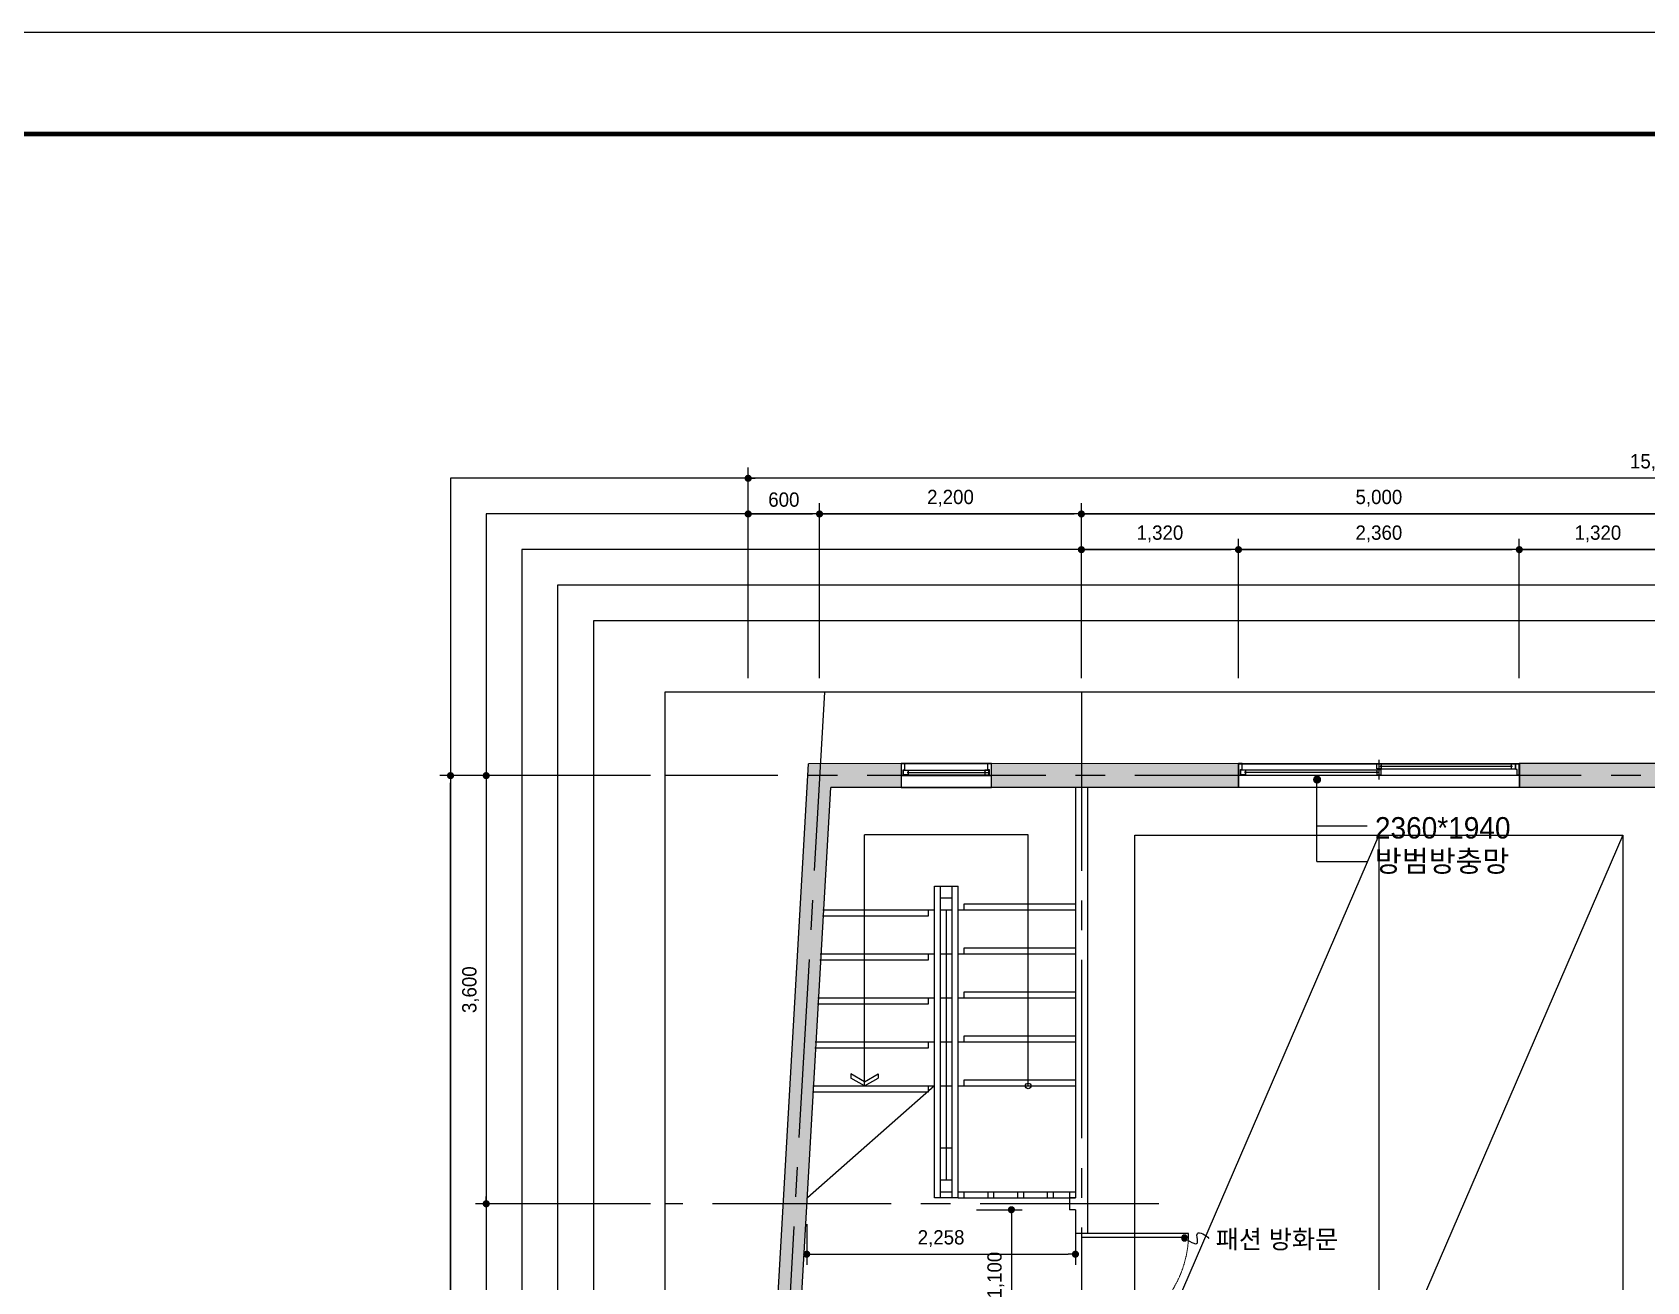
# Model space of a CAD drawing. Header units: millimetres. Extents: x -224448 to 1592092, y -164641 to 319001.
# Drawn here: x -18490 to -4925, y 159445 to 169950 of the extents above; entities that cross this region are included whole.
import ezdxf
from ezdxf.enums import TextEntityAlignment as Align

# ---------------------------------------------------------------- set-up
doc = ezdxf.new("R2010")
doc.units = ezdxf.units.MM
doc.linetypes.add('CEN', pattern=[62, 60, -1, 0, -1])
doc.linetypes.add('CENTER2', pattern=[1.125, 0.75, -0.125, 0.125, -0.125])
doc.layers.get('Defpoints').update_dxf_attribs({"color": 35})
for name, color, linetype in [('ARREA', 1, 'Continuous'), ('CORE', 7, 'Continuous'), ('DIM', 3, 'Continuous'), ('I-SYM', 4, 'Continuous'), ('I-TEXT', 7, 'Continuous'), ('I_CON', 2, 'Continuous'), ('I_DOOR', 4, 'Continuous'), ('I_FORMAT', 7, 'Continuous'), ('I_HAT', 8, 'Continuous'), ('I_WALL', 3, 'Continuous'), ('I_WIN', 5, 'Continuous')]:
    doc.layers.add(name, color=color, linetype=linetype)
doc.layers.add('I_CEN', color=1, linetype='CEN', lineweight=13)
doc.styles.add('IABU-글꼴스타일', font='')
doc.styles.add('NTOP', font='Dotum.ttf')
doc.styles.get('IABU-글꼴스타일').set_extended_font_data('HY울릉도L')
doc.dimstyles.new('IABC-100 (SUB)', dxfattribs={"dimscale": 60, "dimtxt": 2, "dimasz": 1, "dimexe": 1.5, "dimexo": 2, "dimgap": 1, "dimtad": 1, "dimdec": 0, "dimdsep": 46, "dimlunit": 6, "dimtxsty": 'IABU-글꼴스타일', "dimblk": '1234_Dot', "dimcen": 1, "dimclrd": 4, "dimclre": 4, "dimclrt": 7, "dimadec": 0, "dimazin": 0, "dimtfac": 1, "dimtdec": 0, "dimtix": 1, "dimtmove": 2, "dimatfit": 3, "dimldrblk": '1234_Dot', "dimfxl": 2, "dimtolj": 1, "dimtzin": 0, "dimarcsym": 0})

# ---------------------------------------------------------------- blocks, each defined once
blk = doc.blocks.new('1234_Dot')
at = {"color": 0, "linetype": 'ByBlock', "lineweight": -2}
blk.add_line((-0.5, 0), (-1, 0), dxfattribs=at)
at = {"color": 0, "linetype": 'ByBlock', "const_width": 0.5}
blk.add_lwpolyline([(-0.25, 0, 1), (0.25, 0, 1)], format="xyb", close=True, dxfattribs=at)
blk = doc.blocks.new('*D344')
at = {"layer": 'Defpoints', "color": 0, "ltscale": 50, "transparency": 16777216}
for p in [(-9675, 165900), (-11875, 164400), (-9675, 164400)]:
    blk.add_point(p, dxfattribs=at)
at = {"layer": 'DIM', "color": 4, "lineweight": -2, "ltscale": 50, "transparency": 16777216}
for p, q in [((-11875, 164520), (-11875, 165990)), ((-9675, 164520), (-9675, 165990)), ((-11815, 165900), (-9735, 165900))]:
    blk.add_line(p, q, dxfattribs=at)
at = {"layer": 'DIM', "color": 4, "lineweight": -2, "ltscale": 50, "transparency": 16777216, "xscale": 60, "yscale": 60, "zscale": 60, "rotation": 180}
blk.add_blockref('1234_Dot', (-11875, 165900), dxfattribs=at)
at = {"layer": 'DIM', "color": 4, "lineweight": -2, "ltscale": 50, "transparency": 16777216, "xscale": 60, "yscale": 60, "zscale": 60}
blk.add_blockref('1234_Dot', (-9675, 165900), dxfattribs=at)
at = {"layer": 'DIM', "color": 7, "ltscale": 50, "transparency": 16777216, "insert": (-10775, 166032), "char_height": 120, "attachment_point": 5, "style": 'IABU-글꼴스타일'}
blk.add_mtext('\\A1;2,200', dxfattribs=at)
blk = doc.blocks.new('*D333')
at = {"layer": 'Defpoints', "color": 0, "ltscale": 50, "transparency": 16777216}
for p in [(-11875, 165900), (-12475, 164400), (-11875, 164400)]:
    blk.add_point(p, dxfattribs=at)
at = {"layer": 'DIM', "color": 4, "lineweight": -2, "ltscale": 50, "transparency": 16777216}
for p, q in [((-12475, 164520), (-12475, 165990)), ((-11875, 164520), (-11875, 165990)), ((-12415, 165900), (-11935, 165900))]:
    blk.add_line(p, q, dxfattribs=at)
at = {"layer": 'DIM', "color": 4, "lineweight": -2, "ltscale": 50, "transparency": 16777216, "xscale": 60, "yscale": 60, "zscale": 60, "rotation": 180}
blk.add_blockref('1234_Dot', (-12475, 165900), dxfattribs=at)
at = {"layer": 'DIM', "color": 4, "lineweight": -2, "ltscale": 50, "transparency": 16777216, "xscale": 60, "yscale": 60, "zscale": 60}
blk.add_blockref('1234_Dot', (-11875, 165900), dxfattribs=at)
at = {"layer": 'DIM', "color": 7, "ltscale": 50, "transparency": 16777216, "insert": (-12175, 166020), "char_height": 120, "attachment_point": 5, "style": 'IABU-글꼴스타일'}
blk.add_mtext('\\A1;600', dxfattribs=at)
blk = doc.blocks.new('*D345')
at = {"layer": 'Defpoints', "color": 0, "ltscale": 50, "transparency": 16777216}
for p in [(-4675, 165900), (-9675, 164400), (-4675, 164400)]:
    blk.add_point(p, dxfattribs=at)
at = {"layer": 'DIM', "color": 4, "lineweight": -2, "ltscale": 50, "transparency": 16777216}
for p, q in [((-9675, 164520), (-9675, 165990)), ((-4675, 164520), (-4675, 165990)), ((-9615, 165900), (-4735, 165900))]:
    blk.add_line(p, q, dxfattribs=at)
at = {"layer": 'DIM', "color": 4, "lineweight": -2, "ltscale": 50, "transparency": 16777216, "xscale": 60, "yscale": 60, "zscale": 60, "rotation": 180}
blk.add_blockref('1234_Dot', (-9675, 165900), dxfattribs=at)
at = {"layer": 'DIM', "color": 4, "lineweight": -2, "ltscale": 50, "transparency": 16777216, "xscale": 60, "yscale": 60, "zscale": 60}
blk.add_blockref('1234_Dot', (-4675, 165900), dxfattribs=at)
at = {"layer": 'DIM', "color": 7, "ltscale": 50, "transparency": 16777216, "insert": (-7175, 166032), "char_height": 120, "attachment_point": 5, "style": 'IABU-글꼴스타일'}
blk.add_mtext('\\A1;5,000', dxfattribs=at)
blk = doc.blocks.new('*D334')
at = {"layer": 'Defpoints', "color": 0, "ltscale": 50, "transparency": 16777216}
for p in [(-12475, 166200), (-12475, 164400), (2825, 164400)]:
    blk.add_point(p, dxfattribs=at)
at = {"layer": 'DIM', "color": 4, "lineweight": -2, "ltscale": 50, "transparency": 16777216}
for p, q in [((-12475, 164520), (-12475, 166290)), ((2765, 166200), (-12415, 166200)), ((2825, 164520), (2825, 166290))]:
    blk.add_line(p, q, dxfattribs=at)
at = {"layer": 'DIM', "color": 4, "lineweight": -2, "ltscale": 50, "transparency": 16777216, "xscale": 60, "yscale": 60, "zscale": 60, "rotation": 180}
blk.add_blockref('1234_Dot', (-12475, 166200), dxfattribs=at)
at = {"layer": 'DIM', "color": 4, "lineweight": -2, "ltscale": 50, "transparency": 16777216, "xscale": 60, "yscale": 60, "zscale": 60}
blk.add_blockref('1234_Dot', (2825, 166200), dxfattribs=at)
at = {"layer": 'DIM', "color": 7, "ltscale": 50, "transparency": 16777216, "insert": (-4825, 166332), "char_height": 120, "attachment_point": 5, "style": 'IABU-글꼴스타일'}
blk.add_mtext('\\A1;15,300', dxfattribs=at)
blk = doc.blocks.new('*D351')
at = {"layer": 'Defpoints', "color": 0, "ltscale": 50, "transparency": 16777216}
for p in [(-13176, 163700), (-14676, 160100), (-13176, 160100)]:
    blk.add_point(p, dxfattribs=at)
at = {"layer": 'DIM', "color": 4, "lineweight": -2, "ltscale": 50, "transparency": 16777216}
for p, q in [((-13296, 163700), (-14766, 163700)), ((-14676, 163640), (-14676, 160160)), ((-13296, 160100), (-14766, 160100))]:
    blk.add_line(p, q, dxfattribs=at)
at = {"layer": 'DIM', "color": 4, "lineweight": -2, "ltscale": 50, "transparency": 16777216, "xscale": 60, "yscale": 60, "zscale": 60}
for p, rotation in [((-14676, 163700), 90), ((-14676, 160100), 270)]:
    blk.add_blockref('1234_Dot', p, dxfattribs=dict(at, rotation=rotation))
at = {"layer": 'DIM', "color": 7, "ltscale": 50, "transparency": 16777216, "insert": (-14807, 161900), "char_height": 120, "attachment_point": 5, "rotation": 90, "style": 'IABU-글꼴스타일'}
blk.add_mtext('\\A1;3,600', dxfattribs=at)
blk = doc.blocks.new('*D352')
at = {"layer": 'Defpoints', "color": 0, "ltscale": 50, "transparency": 16777216}
for p in [(-13176, 160100), (-14676, 153200), (-13176, 153200)]:
    blk.add_point(p, dxfattribs=at)
at = {"layer": 'DIM', "color": 4, "lineweight": -2, "ltscale": 50, "transparency": 16777216}
for p, q in [((-13296, 160100), (-14766, 160100)), ((-14676, 160040), (-14676, 153260)), ((-13296, 153200), (-14766, 153200))]:
    blk.add_line(p, q, dxfattribs=at)
at = {"layer": 'DIM', "color": 4, "lineweight": -2, "ltscale": 50, "transparency": 16777216, "xscale": 60, "yscale": 60, "zscale": 60}
for p, rotation in [((-14676, 160100), 90), ((-14676, 153200), 270)]:
    blk.add_blockref('1234_Dot', p, dxfattribs=dict(at, rotation=rotation))
at = {"layer": 'DIM', "color": 7, "ltscale": 50, "transparency": 16777216, "insert": (-14807, 156650), "char_height": 120, "attachment_point": 5, "rotation": 90, "style": 'IABU-글꼴스타일'}
blk.add_mtext('\\A1;6,900', dxfattribs=at)
blk = doc.blocks.new('*D335')
at = {"layer": 'Defpoints', "color": 0, "ltscale": 50, "transparency": 16777216}
for p in [(-14976, 163700), (-13176, 163700), (-13176, 153200)]:
    blk.add_point(p, dxfattribs=at)
at = {"layer": 'DIM', "color": 4, "lineweight": -2, "ltscale": 50, "transparency": 16777216}
for p, q in [((-13296, 163700), (-15066, 163700)), ((-14976, 153260), (-14976, 163640)), ((-13296, 153200), (-15066, 153200))]:
    blk.add_line(p, q, dxfattribs=at)
at = {"layer": 'DIM', "color": 4, "lineweight": -2, "ltscale": 50, "transparency": 16777216, "xscale": 60, "yscale": 60, "zscale": 60}
for p, rotation in [((-14976, 163700), 90), ((-14976, 153200), 270)]:
    blk.add_blockref('1234_Dot', p, dxfattribs=dict(at, rotation=rotation))
at = {"layer": 'DIM', "color": 7, "ltscale": 50, "transparency": 16777216, "insert": (-15107, 158450), "char_height": 120, "attachment_point": 5, "rotation": 90, "style": 'IABU-글꼴스타일'}
blk.add_mtext('\\A1;10,500', dxfattribs=at)
blk = doc.blocks.new('*D529')
at = {"layer": 'Defpoints', "color": 0, "ltscale": 50, "transparency": 16777216}
for p in [(-8355, 165600), (-9675, 164400), (-8355, 164400)]:
    blk.add_point(p, dxfattribs=at)
at = {"layer": 'DIM', "color": 4, "lineweight": -2, "ltscale": 50, "transparency": 16777216}
for p, q in [((-9675, 164520), (-9675, 165690)), ((-8355, 164520), (-8355, 165690)), ((-9615, 165600), (-8415, 165600))]:
    blk.add_line(p, q, dxfattribs=at)
at = {"layer": 'DIM', "color": 4, "lineweight": -2, "ltscale": 50, "transparency": 16777216, "xscale": 60, "yscale": 60, "zscale": 60, "rotation": 180}
blk.add_blockref('1234_Dot', (-9675, 165600), dxfattribs=at)
at = {"layer": 'DIM', "color": 4, "lineweight": -2, "ltscale": 50, "transparency": 16777216, "xscale": 60, "yscale": 60, "zscale": 60}
blk.add_blockref('1234_Dot', (-8355, 165600), dxfattribs=at)
at = {"layer": 'DIM', "color": 7, "ltscale": 50, "transparency": 16777216, "insert": (-9015, 165732), "char_height": 120, "attachment_point": 5, "style": 'IABU-글꼴스타일'}
blk.add_mtext('\\A1;1,320', dxfattribs=at)
blk = doc.blocks.new('*D530')
at = {"layer": 'Defpoints', "color": 0, "ltscale": 50, "transparency": 16777216}
for p in [(-5995, 165600), (-8355, 164400), (-5995, 164400)]:
    blk.add_point(p, dxfattribs=at)
at = {"layer": 'DIM', "color": 4, "lineweight": -2, "ltscale": 50, "transparency": 16777216}
for p, q in [((-8355, 164520), (-8355, 165690)), ((-5995, 164520), (-5995, 165690)), ((-8295, 165600), (-6055, 165600))]:
    blk.add_line(p, q, dxfattribs=at)
at = {"layer": 'DIM', "color": 4, "lineweight": -2, "ltscale": 50, "transparency": 16777216, "xscale": 60, "yscale": 60, "zscale": 60, "rotation": 180}
blk.add_blockref('1234_Dot', (-8355, 165600), dxfattribs=at)
at = {"layer": 'DIM', "color": 4, "lineweight": -2, "ltscale": 50, "transparency": 16777216, "xscale": 60, "yscale": 60, "zscale": 60}
blk.add_blockref('1234_Dot', (-5995, 165600), dxfattribs=at)
at = {"layer": 'DIM', "color": 7, "ltscale": 50, "transparency": 16777216, "insert": (-7175, 165732), "char_height": 120, "attachment_point": 5, "style": 'IABU-글꼴스타일'}
blk.add_mtext('\\A1;2,360', dxfattribs=at)
blk = doc.blocks.new('*D531')
at = {"layer": 'Defpoints', "color": 0, "ltscale": 50, "transparency": 16777216}
for p in [(-4675, 165600), (-5995, 164400), (-4675, 164400)]:
    blk.add_point(p, dxfattribs=at)
at = {"layer": 'DIM', "color": 4, "lineweight": -2, "ltscale": 50, "transparency": 16777216}
for p, q in [((-5995, 164520), (-5995, 165690)), ((-4675, 164520), (-4675, 165690)), ((-5935, 165600), (-4735, 165600))]:
    blk.add_line(p, q, dxfattribs=at)
at = {"layer": 'DIM', "color": 4, "lineweight": -2, "ltscale": 50, "transparency": 16777216, "xscale": 60, "yscale": 60, "zscale": 60, "rotation": 180}
blk.add_blockref('1234_Dot', (-5995, 165600), dxfattribs=at)
at = {"layer": 'DIM', "color": 4, "lineweight": -2, "ltscale": 50, "transparency": 16777216, "xscale": 60, "yscale": 60, "zscale": 60}
blk.add_blockref('1234_Dot', (-4675, 165600), dxfattribs=at)
at = {"layer": 'DIM', "color": 7, "ltscale": 50, "transparency": 16777216, "insert": (-5335, 165732), "char_height": 120, "attachment_point": 5, "style": 'IABU-글꼴스타일'}
blk.add_mtext('\\A1;1,320', dxfattribs=at)
blk = doc.blocks.new('*D535')
at = {"layer": 'Defpoints', "color": 0, "ltscale": 50, "transparency": 16777216}
for p in [(-11983, 160050), (-9725, 160034), (-9725, 159676)]:
    blk.add_point(p, dxfattribs=at)
at = {"layer": 'DIM', "color": 4, "lineweight": -2, "ltscale": 50, "transparency": 16777216}
for p, q in [((-11983, 159930), (-11983, 159586)), ((-9725, 159914), (-9725, 159586)), ((-11923, 159676), (-9785, 159676))]:
    blk.add_line(p, q, dxfattribs=at)
at = {"layer": 'DIM', "color": 4, "lineweight": -2, "ltscale": 50, "transparency": 16777216, "xscale": 60, "yscale": 60, "zscale": 60, "rotation": 180}
blk.add_blockref('1234_Dot', (-11983, 159676), dxfattribs=at)
at = {"layer": 'DIM', "color": 4, "lineweight": -2, "ltscale": 50, "transparency": 16777216, "xscale": 60, "yscale": 60, "zscale": 60}
blk.add_blockref('1234_Dot', (-9725, 159676), dxfattribs=at)
at = {"layer": 'DIM', "color": 7, "ltscale": 50, "transparency": 16777216, "insert": (-10854, 159807), "char_height": 120, "attachment_point": 5, "style": 'IABU-글꼴스타일'}
blk.add_mtext('\\A1;2,258', dxfattribs=at)
blk = doc.blocks.new('640-960')
at = {"layer": 'I_WIN', "linetype": 'Continuous'}
for p, q in [((-11336, 129874), (-10578, 129874)), ((-11306, 129874), (-11336, 129874)), ((-11336, 129874), (-11336, 129783)), ((-11306, 129825), (-11306, 129874)), ((-10608, 129823), (-10608, 129874)), ((-10608, 129874), (-10578, 129874)), ((-10578, 129674), (-10578, 129874)), ((-11336, 129783), (-11336, 129774)), ((-11336, 129774), (-10578, 129774)), ((-11336, 129774), (-11319, 129774)), ((-11319, 129774), (-11319, 129823)), ((-11319, 129823), (-11306, 129823)), ((-11316, 129819), (-10599, 129819)), ((-11316, 129779), (-11316, 129819)), ((-11316, 129819), (-11278, 129819)), ((-11316, 129779), (-10599, 129779)), ((-11278, 129779), (-11316, 129779)), ((-11306, 129823), (-11306, 129825)), ((-11278, 129804), (-11283, 129802)), ((-11283, 129802), (-11283, 129796)), ((-11283, 129796), (-11278, 129794)), ((-11281, 129801), (-11281, 129797)), ((-11278, 129819), (-11278, 129804)), ((-11278, 129805), (-11275, 129803)), ((-11278, 129801), (-10598, 129801)), ((-10598, 129797), (-11278, 129797)), ((-11278, 129793), (-11275, 129795)), ((-11278, 129794), (-11278, 129779)), ((-11275, 129803), (-11274, 129802)), ((-11275, 129795), (-11274, 129796)), ((-11274, 129802), (-11274, 129801)), ((-11274, 129796), (-11274, 129797)), ((-10637, 129802), (-10638, 129801)), ((-10637, 129796), (-10638, 129797)), ((-10636, 129803), (-10637, 129802)), ((-10636, 129795), (-10637, 129796)), ((-10634, 129805), (-10636, 129803)), ((-10634, 129793), (-10636, 129795)), ((-10599, 129819), (-10634, 129819)), ((-10634, 129819), (-10634, 129804)), ((-10634, 129804), (-10628, 129802)), ((-10628, 129796), (-10634, 129794)), ((-10634, 129794), (-10634, 129779)), ((-10634, 129779), (-10599, 129779)), ((-10628, 129802), (-10628, 129796)), ((-10628, 129801), (-10628, 129797)), ((-10595, 129823), (-10608, 129823)), ((-10599, 129779), (-10599, 129819)), ((-10595, 129774), (-10595, 129823)), ((-10578, 129774), (-10595, 129774))]:
    blk.add_line(p, q, dxfattribs=at)
at = {"layer": 'I_WIN'}
blk.add_lwpolyline([(-11336, 129674), (-10578, 129674), (-10578, 129874), (-11336, 129874)], close=True, dxfattribs=at)
blk = doc.blocks.new('마감지시')
at = {"layer": 'I-SYM'}
blk.add_hatch(color=256, dxfattribs=at).paths.add_polyline_path([(100285, -105169, 1), (100395, -105169, 1)])
blk.add_circle((100340, -105169), 55.1, dxfattribs=at)
blk.add_open_spline([(100340, -105169), (100472, -105076), (100636, -104989), (100521, -105343), (100750, -105224), (100793, -105160)], degree=3, knots=[104.407257, 104.407257, 104.407257, 104.407257, 483.492448, 667.725925, 958.402292, 958.402292, 958.402292, 958.402292], dxfattribs=at)
blk = doc.blocks.new('*D888')
at = {"layer": 'Defpoints', "color": 0, "ltscale": 50, "transparency": 16777216}
for p in [(-10675, 160050), (-10675, 158950), (-10263, 158950)]:
    blk.add_point(p, dxfattribs=at)
at = {"layer": 'DIM', "color": 4, "lineweight": -2, "ltscale": 50, "transparency": 16777216}
for p, q in [((-10555, 160050), (-10173, 160050)), ((-10263, 159990), (-10263, 159010)), ((-10555, 158950), (-10173, 158950))]:
    blk.add_line(p, q, dxfattribs=at)
at = {"layer": 'DIM', "color": 4, "lineweight": -2, "ltscale": 50, "transparency": 16777216, "xscale": 60, "yscale": 60, "zscale": 60}
for p, rotation in [((-10263, 160050), 90), ((-10263, 158950), 270)]:
    blk.add_blockref('1234_Dot', p, dxfattribs=dict(at, rotation=rotation))
at = {"layer": 'DIM', "color": 7, "ltscale": 50, "transparency": 16777216, "insert": (-10394, 159500), "char_height": 120, "attachment_point": 5, "rotation": 90, "style": 'IABU-글꼴스타일'}
blk.add_mtext('\\A1;1,100', dxfattribs=at)

msp = doc.modelspace()

# ---------------------------------------------------------------- hatches: boundary and pattern name
at = {"layer": 'I-SYM', "linetype": 'Continuous', "ltscale": 0.5}
h = msp.add_hatch(color=8, dxfattribs=at)
h.dxf.hatch_style = 1
edge = h.paths.add_edge_path()
edge.add_arc((-7694.236, 163666.872), 34.266, 0, 360)
at = {"layer": 'I_HAT', "true_color": 0x000000}
h = msp.add_hatch(color=18, dxfattribs=at)
h.dxf.hatch_style = 1
h.paths.add_polyline_path([(-11868.82, 163800.492), (-11968.984, 163800.492), (-11974.698, 163700.492), (-11874.535, 163700.492)])
h.paths.add_polyline_path([(-11188.701, 163800.492), (-11868.82, 163800.492), (-11874.535, 163700.492), (-11188.701, 163700.492), (-11188.701, 163709.492)])
h.paths.add_polyline_path([(-11874.535, 163700.492), (-11974.698, 163700.492), (-12180.412, 160100.492), (-12080.249, 160100.492)])
h.paths.add_polyline_path([(-11780.086, 163600.492), (-11188.701, 163600.492), (-11188.701, 163700.492), (-11874.535, 163700.492), (-12080.249, 160100.492), (-11980.086, 160100.492)])
h.paths.add_polyline_path([(-12080.249, 160100.492), (-12180.412, 160100.492), (-12574.698, 153200.492), (-12474.535, 153200.492)])
h.paths.add_polyline_path([(-11980.086, 160100.492), (-12080.249, 160100.492), (-12474.535, 153200.492), (-12374.372, 153200.492)])
h.paths.add_polyline_path([(-12374.372, 153200.492), (-12474.535, 153200.492), (-12480.249, 153100.492), (-12380.086, 153100.492)])
h.paths.add_polyline_path([(-12474.535, 153200.492), (-12574.698, 153200.492), (-12580.412, 153100.492), (-12480.249, 153100.492)])
h = msp.add_hatch(color=18, dxfattribs=at)
h.dxf.hatch_style = 1
h.paths.add_polyline_path([(-9674.535, 163801.972), (-10430.368, 163801.484), (-10430.368, 163700.492), (-9674.535, 163700.492)])
h.paths.add_polyline_path([(-9674.535, 163700.492), (-10430.368, 163700.492), (-10430.368, 163600.492), (-9674.535, 163600.492)])
h.paths.add_polyline_path([(-8354.535, 163700.492), (-9674.535, 163700.492), (-9674.535, 163600.492), (-8354.535, 163600.492)])
h.paths.add_polyline_path([(-8354.535, 163802.823), (-9674.535, 163801.972), (-9674.535, 163700.492), (-8354.535, 163700.492), (-8354.535, 163702.823), (-8354.535, 163711.823)])
h.paths.add_polyline_path([(-4674.535, 163700.492), (-5994.535, 163700.492), (-5994.535, 163600.492), (-4674.535, 163600.492)])
h.paths.add_polyline_path([(-4674.535, 163802.106), (-5994.535, 163802.822), (-5994.535, 163700.492), (-4674.535, 163700.492)])
h.paths.add_polyline_path([(-3474.807, 163700.492), (-4674.535, 163700.492), (-4674.535, 163600.492), (-3474.807, 163600.492)])
h.paths.add_polyline_path([(-3474.807, 163801.455), (-4674.535, 163802.106), (-4674.535, 163700.492), (-3474.807, 163700.492), (-3474.807, 163709.492)])
h.paths.add_polyline_path([(399.096, 163700.492), (-2034.807, 163700.492), (-2034.807, 163600.492), (-199.535, 163600.492), (399.096, 163600.492)])
h.paths.add_polyline_path([(399.096, 163800.492), (-1699.535, 163800.492), (-2034.807, 163800.674), (-2034.807, 163700.492), (399.096, 163700.492), (399.096, 163709.492)])

# ---------------------------------------------------------------- linework, layer by layer
at = {"layer": 'ARREA', "color": 1, "linetype": 'CENTER2', "ltscale": 2000}
for p, q in [((-11834.535, 164400.492), (-12514.535, 152500.492)), ((-9674.535, 164400.492), (-9674.535, 152500.492)), ((3525.465, 163700.492), (-13175.677, 163700.492)), ((-9024.535, 160100.492), (-13175.677, 160100.492))]:
    msp.add_line(p, q, dxfattribs=at)
at = {"layer": 'CORE', "color": 1}
for p, q in [((-11497.035, 161091.122), (-11497.035, 163201.122)), ((-10122.035, 163201.122), (-11497.035, 163201.122)), ((-10122.035, 161831.122), (-10122.035, 163201.122)), ((-11850.336, 162521.122), (-10959.535, 162521.122)), ((-10959.535, 162521.122), (-10959.535, 162571.122)), ((-10659.535, 162621.122), (-9724.535, 162621.122)), ((-10659.535, 162571.122), (-10659.535, 162621.122)), ((-9724.535, 162621.122), (-9724.535, 162571.122)), ((-10659.535, 162251.122), (-9724.535, 162251.122)), ((-10659.535, 162201.122), (-10659.535, 162251.122)), ((-9724.535, 162251.122), (-9724.535, 162201.122)), ((-11871.478, 162151.122), (-10959.535, 162151.122)), ((-10959.535, 162151.122), (-10959.535, 162201.122)), ((-10659.535, 161881.122), (-9724.535, 161881.122)), ((-10659.535, 161831.122), (-10659.535, 161881.122)), ((-9724.535, 161881.122), (-9724.535, 161831.122)), ((-11892.621, 161781.122), (-10959.535, 161781.122)), ((-10959.535, 161781.122), (-10959.535, 161831.122)), ((-10122.035, 161091.122), (-10122.035, 161831.122)), ((-10959.535, 161411.122), (-10959.535, 161461.122)), ((-10659.535, 161511.122), (-9724.535, 161511.122)), ((-10659.535, 161461.122), (-10659.535, 161511.122)), ((-9724.535, 161511.122), (-9724.535, 161461.122)), ((-11913.764, 161411.122), (-10959.535, 161411.122)), ((-11934.907, 161041.122), (-10959.535, 161041.122)), ((-10959.535, 161041.122), (-10959.535, 161091.122)), ((-10659.535, 161141.122), (-9724.535, 161141.122)), ((-10659.535, 161091.122), (-10659.535, 161141.122)), ((-9724.535, 161141.122), (-9724.535, 161091.122))]:
    msp.add_line(p, q, dxfattribs=at)
at = {"layer": 'CORE'}
for p, q in [((-10909.535, 160150.492), (-10909.535, 162771.122)), ((-10909.535, 162771.122), (-10709.535, 162771.122)), ((-10859.535, 160150.492), (-10859.535, 162771.122)), ((-10859.535, 162771.122), (-10759.535, 162771.122)), ((-10859.535, 162671.122), (-10759.535, 162671.122)), ((-10759.535, 160150.492), (-10759.535, 162771.122)), ((-10709.535, 160150.492), (-10709.535, 162771.122)), ((-11847.478, 162571.122), (-10909.535, 162571.122)), ((-10859.535, 162571.122), (-10759.535, 162571.122)), ((-10809.535, 160300.492), (-10809.535, 162571.122)), ((-10709.535, 162571.122), (-9724.535, 162571.122)), ((-11868.621, 162201.122), (-10909.535, 162201.122)), ((-10859.535, 162201.122), (-10759.535, 162201.122)), ((-10709.535, 162201.122), (-9724.535, 162201.122)), ((-11889.764, 161831.122), (-10909.535, 161831.122)), ((-10859.535, 161831.122), (-10759.535, 161831.122)), ((-10709.535, 161831.122), (-9724.535, 161831.122)), ((-11910.907, 161461.122), (-10909.535, 161461.122)), ((-10859.535, 161461.122), (-10759.535, 161461.122)), ((-10709.535, 161461.122), (-9724.535, 161461.122)), ((-11497.035, 161125.763), (-11611.312, 161191.741)), ((-11611.312, 161191.741), (-11611.312, 161157.1)), ((-11497.035, 161125.763), (-11382.757, 161191.741)), ((-11382.757, 161191.741), (-11382.757, 161157.1)), ((-11932.05, 161091.122), (-10909.535, 161091.122)), ((-11497.035, 161091.122), (-11611.312, 161157.1)), ((-11497.035, 161091.122), (-11382.757, 161157.1)), ((-10859.535, 161091.122), (-10759.535, 161091.122)), ((-10709.535, 161091.122), (-9724.535, 161091.122)), ((-10859.535, 160571.122), (-10759.535, 160571.122)), ((-10859.535, 160300.492), (-10759.535, 160300.492)), ((-10709.535, 160150.492), (-10909.535, 160150.492)), ((-10859.535, 160200.492), (-10759.535, 160200.492))]:
    msp.add_line(p, q, dxfattribs=at)
msp.add_circle((-10122.035, 161091.122), 23.235, dxfattribs=at)
at = {"layer": 'Defpoints'}
for points in [[(-20140, 169950.153), (13460, 169950.153), (13460, 146190.153), (-20140, 146190.153)], [(5325.465, 166200.492), (-14975.677, 166200.492), (-14975.677, 150700.492), (5325.465, 150700.492)], [(5025.465, 165900.492), (-14675.677, 165900.492), (-14675.677, 151000.492), (5025.465, 151000.492)], [(4725.465, 165600.492), (-14375.677, 165600.492), (-14375.677, 151300.492), (4725.465, 151300.492)], [(4425.465, 165300.492), (-14075.677, 165300.492), (-14075.677, 151600.492), (4425.465, 151600.492)], [(4125.465, 165000.492), (-13775.677, 165000.492), (-13775.677, 151900.492), (4125.465, 151900.492)], [(3525.465, 164400.492), (-13175.677, 164400.492), (-13175.677, 152500.492), (3525.465, 152500.492)]]:
    msp.add_lwpolyline(points, close=True, dxfattribs=at)
at = {"layer": 'I-SYM', "color": 8, "linetype": 'Continuous', "ltscale": 0.5}
for p, q in [((-7697.019, 162976.704), (-7697.019, 163666.704)), ((-7697.019, 163276.704), (-7274.783, 163276.704)), ((-7697.019, 162976.704), (-7274.783, 162976.704))]:
    msp.add_line(p, q, dxfattribs=at)
at = {"layer": 'I_CEN'}
msp.add_arc((-9674.535, 159850.492), 900, 270, 0, dxfattribs=at)
at = {"layer": 'I_CON'}
for p, q in [((-12580.412, 153100.492), (-11968.984, 163800.492)), ((-8354.535, 163802.823), (-11968.984, 163800.492)), ((-1699.535, 163800.492), (-5997.019, 163802.823)), ((-12380.086, 153100.492), (-11780.086, 163600.492)), ((-8354.535, 163600.492), (-11780.086, 163600.492)), ((-199.535, 163600.492), (-5994.535, 163600.492))]:
    msp.add_line(p, q, dxfattribs=at)
for points in [[(-8354.535, 163802.823), (-8354.535, 163600.492)], [(-5994.535, 163600.492), (-5997.019, 163802.823)]]:
    msp.add_lwpolyline(points, dxfattribs=at)
at = {"layer": 'I_DOOR'}
msp.add_lwpolyline([(-8774.535, 159850.492), (-9674.535, 159850.492), (-9674.535, 159820.492), (-8774.535, 159820.492)], close=True, dxfattribs=at)
at = {"layer": 'I_FORMAT', "const_width": 40.174}
msp.add_lwpolyline([(9447.975, 147045.353), (-19260, 147045.353), (-19260, 169094.953), (9447.975, 169094.953)], dxfattribs=at)
at = {"layer": 'I_HAT'}
for p, q in [((-7174.535, 163200.492), (-9224.535, 158450.492)), ((-7174.535, 163200.492), (-7174.535, 153700.492)), ((-5124.535, 163200.492), (-7174.535, 158450.492)), ((-10909.535, 161091.122), (-11977.229, 160150.492))]:
    msp.add_line(p, q, dxfattribs=at)
msp.add_lwpolyline([(-9224.535, 163200.492), (-5124.535, 163200.492), (-5124.535, 153700.492), (-9224.535, 153700.492)], close=True, dxfattribs=at)
at = {"layer": 'I_WALL'}
for p, q in [((-9724.535, 163600.492), (-9724.535, 160150.492)), ((-9624.535, 163600.492), (-9624.535, 159850.492)), ((-10709.535, 160200.492), (-9724.535, 160200.492)), ((-10709.535, 160150.492), (-9724.535, 160150.492)), ((-10659.535, 160150.492), (-10659.535, 160200.492)), ((-10459.535, 160150.492), (-10459.535, 160200.492)), ((-10409.535, 160150.492), (-10409.535, 160200.492)), ((-10209.535, 160150.492), (-10209.535, 160200.492)), ((-10159.535, 160150.492), (-10159.535, 160200.492)), ((-9959.535, 160150.492), (-9959.535, 160200.492)), ((-9909.535, 160150.492), (-9909.535, 160200.492)), ((-9724.535, 160150.492), (-9774.535, 160150.492)), ((-9774.535, 160150.492), (-9774.535, 160050.492)), ((-9771.183, 160150.492), (-9771.183, 160200.492)), ((-9724.535, 160050.492), (-9774.535, 160050.492)), ((-9724.535, 160050.492), (-9724.535, 159850.492)), ((-9624.535, 159850.492), (-9724.535, 159850.492))]:
    msp.add_line(p, q, dxfattribs=at)
at = {"layer": 'I_WIN', "linetype": 'Continuous'}
for p, q in [((-8354.535, 163802.823), (-5997.019, 163802.823)), ((-8324.535, 163802.823), (-8354.535, 163802.823)), ((-8354.535, 163802.823), (-8354.535, 163711.823)), ((-8337.099, 163702.823), (-8337.099, 163751.823)), ((-8337.099, 163751.823), (-8324.535, 163751.823)), ((-8333.83, 163747.587), (-7192.071, 163747.587)), ((-8333.83, 163707.587), (-8333.83, 163747.587)), ((-8333.83, 163747.587), (-8295.83, 163747.587)), ((-8324.535, 163753.911), (-8324.535, 163802.823)), ((-8324.535, 163751.823), (-8324.535, 163753.911)), ((-8295.83, 163747.587), (-8295.83, 163732.941)), ((-7157.071, 163747.587), (-7192.071, 163747.587)), ((-7192.071, 163747.587), (-7192.071, 163732.941)), ((-7192.035, 163757.949), (-7192.035, 163797.949)), ((-7192.035, 163797.949), (-7157.035, 163797.949)), ((-7157.035, 163757.949), (-7192.035, 163757.949)), ((-7174.535, 163833.595), (-7174.535, 163668.523)), ((-7157.035, 163783.303), (-7162.581, 163781.527)), ((-7162.581, 163781.527), (-7162.581, 163775.079)), ((-7162.581, 163780.303), (-6057.188, 163780.285)), ((-7162.581, 163776.303), (-7162.581, 163780.303)), ((-6057.188, 163776.285), (-7162.581, 163776.285)), ((-7162.581, 163775.079), (-7157.035, 163773.303)), ((-7157.071, 163707.587), (-7157.071, 163747.587)), ((-7157.035, 163797.949), (-6027.735, 163797.949)), ((-7157.035, 163797.949), (-7157.035, 163783.303)), ((-7157.035, 163784.095), (-7154.289, 163782.712)), ((-7157.035, 163772.511), (-7154.289, 163773.894)), ((-7157.035, 163773.303), (-7157.035, 163757.949)), ((-7157.035, 163757.949), (-6027.735, 163757.949)), ((-7154.289, 163782.712), (-7153.762, 163781.725)), ((-7154.289, 163773.894), (-7153.762, 163774.881)), ((-7153.762, 163781.725), (-7153.215, 163780.303)), ((-7153.762, 163774.881), (-7153.215, 163776.303)), ((-6066.007, 163781.725), (-6066.554, 163780.303)), ((-6066.007, 163774.881), (-6066.554, 163776.303)), ((-6065.481, 163782.712), (-6066.007, 163781.725)), ((-6065.481, 163773.894), (-6066.007, 163774.881)), ((-6062.735, 163784.095), (-6065.481, 163782.712)), ((-6062.735, 163772.511), (-6065.481, 163773.894)), ((-6027.735, 163797.949), (-6062.735, 163797.949)), ((-6062.735, 163797.949), (-6062.735, 163783.303)), ((-6062.735, 163783.303), (-6057.188, 163781.527)), ((-6057.188, 163775.079), (-6062.735, 163773.303)), ((-6062.735, 163773.303), (-6062.735, 163757.949)), ((-6062.735, 163757.949), (-6027.735, 163757.949)), ((-6057.188, 163781.527), (-6057.188, 163775.079)), ((-6057.188, 163780.303), (-6057.188, 163776.303)), ((-6027.735, 163757.949), (-6027.735, 163797.949)), ((-6024.535, 163751.903), (-6024.535, 163802.823)), ((-6024.535, 163802.823), (-5994.535, 163802.823)), ((-6011.97, 163751.903), (-6024.535, 163751.903)), ((-6011.97, 163702.903), (-6011.97, 163751.903)), ((-5994.535, 163702.903), (-5994.535, 163802.843)), ((-8354.535, 163711.823), (-8354.535, 163702.823)), ((-8354.535, 163702.815), (-5997.019, 163702.883)), ((-8354.535, 163702.823), (-8337.099, 163702.823)), ((-8295.83, 163707.587), (-8333.83, 163707.587)), ((-8295.83, 163732.941), (-8301.377, 163731.165)), ((-8301.377, 163731.165), (-8301.377, 163724.716)), ((-8301.377, 163724.716), (-8295.83, 163722.941)), ((-8299.311, 163729.941), (-8299.311, 163725.941)), ((-8295.83, 163733.732), (-8293.084, 163732.35)), ((-8295.83, 163729.941), (-7186.524, 163729.941)), ((-7186.524, 163725.941), (-8295.83, 163725.941)), ((-8295.83, 163722.149), (-8293.084, 163723.531)), ((-8295.83, 163722.941), (-8295.83, 163707.587)), ((-8293.084, 163732.35), (-8292.557, 163731.362)), ((-8293.084, 163723.531), (-8292.557, 163724.519)), ((-8292.557, 163731.362), (-8292.011, 163729.941)), ((-8292.557, 163724.519), (-8292.011, 163725.941)), ((-7195.344, 163731.362), (-7195.89, 163729.941)), ((-7195.344, 163724.519), (-7195.89, 163725.941)), ((-7194.817, 163732.35), (-7195.344, 163731.362)), ((-7194.817, 163723.531), (-7195.344, 163724.519)), ((-7192.071, 163733.732), (-7194.817, 163732.35)), ((-7192.071, 163722.149), (-7194.817, 163723.531)), ((-7192.071, 163732.941), (-7186.524, 163731.165)), ((-7186.524, 163724.716), (-7192.071, 163722.941)), ((-7192.071, 163722.941), (-7192.071, 163707.587)), ((-7192.071, 163707.587), (-7157.071, 163707.587)), ((-7186.524, 163731.165), (-7186.524, 163724.716)), ((-7186.524, 163729.941), (-7186.524, 163725.941)), ((-5994.535, 163702.903), (-6011.97, 163702.903))]:
    msp.add_line(p, q, dxfattribs=at)
at = {"layer": 'I_WIN'}
msp.add_lwpolyline([(-8354.535, 163800.512), (-5994.535, 163800.512), (-5994.535, 163600.492), (-8354.535, 163600.492)], close=True, dxfattribs=at)

# ---------------------------------------------------------------- block references
at = {"color": 2}
msp.add_blockref('640-960', (147.509, 33926.584), dxfattribs=at)
at = {"layer": 'I-SYM', "color": 9, "linetype": 'Continuous', "ltscale": 0.5, "xscale": -0.4499995898310166, "yscale": 0.4499995898310166, "zscale": 0.4499995897611674, "rotation": 180}
msp.add_blockref('마감지시', (-53960.892, 112486.722), dxfattribs=at)

# ---------------------------------------------------------------- texts
at = {"layer": 'I-TEXT', "color": 0, "style": 'NTOP'}
msp.add_text('패션 방화문', height=155, dxfattribs=at).set_placement((-8031.823, 159801.197), align=Align.MIDDLE_CENTER)
at = {"layer": 'I-TEXT', "color": 0, "char_height": 180, "width": 2444.92077, "attachment_point": 1, "style": 'NTOP'}
for s, insert in [('\\pxsm1;2360*1940', (-7208.214, 163351.122)), ('\\pxsm1;방범방충망', (-7208.214, 163071.731))]:
    msp.add_mtext(s, dxfattribs=dict(at, insert=insert))

# ---------------------------------------------------------------- dimensions: what is measured, and where the dimension line sits
at = {"layer": 'DIM', "ltscale": 50}
for base, p1, p2, picture, middle in [((-12474.535, 166200.492), (2825.465, 164400.492), (-12474.535, 164400.492), '*D334', (-4824.535, 166331.92)), ((-11874.535, 165900.492), (-12474.535, 164400.492), (-11874.535, 164400.492), '*D333', (-12174.535, 166020.492)), ((-9674.535, 165900.492), (-11874.535, 164400.492), (-9674.535, 164400.492), '*D344', (-10774.535, 166031.92)), ((-4674.535, 165900.492), (-9674.535, 164400.492), (-4674.535, 164400.492), '*D345', (-7174.535, 166031.92)), ((-8354.535, 165600.492), (-9674.535, 164400.492), (-8354.535, 164400.492), '*D529', (-9014.535, 165731.92)), ((-5994.535, 165600.492), (-8354.535, 164400.492), (-5994.535, 164400.492), '*D530', (-7174.535, 165731.92)), ((-4674.535, 165600.204), (-5994.535, 164400.492), (-4674.535, 164400.492), '*D531', (-5334.535, 165731.632)), ((-9724.535, 159675.684), (-11982.943, 160050.492), (-9724.535, 160034.225), '*D535', (-10853.739, 159807.112))]:
    dim = msp.add_linear_dim(base=base, p1=p1, p2=p2, dimstyle='IABC-100 (SUB)', dxfattribs=at)
    dim.commit()
    dim.dimension.update_dxf_attribs({"geometry": picture, "text_midpoint": middle})
for base, p1, p2, picture, middle in [((-14975.677, 163700.492), (-13175.677, 153200.492), (-13175.677, 163700.492), '*D335', (-15107.105, 158450.492)), ((-14675.677, 160100.492), (-13175.677, 163700.492), (-13175.677, 160100.492), '*D351', (-14807.105, 161900.492)), ((-14675.677, 153200.492), (-13175.677, 160100.492), (-13175.677, 153200.492), '*D352', (-14807.105, 156650.492)), ((-10262.982, 158950.492), (-10674.535, 160050.492), (-10674.535, 158950.492), '*D888', (-10394.41, 159500.492))]:
    dim = msp.add_linear_dim(base=base, p1=p1, p2=p2, angle=90, dimstyle='IABC-100 (SUB)', dxfattribs=at)
    dim.commit()
    dim.dimension.update_dxf_attribs({"geometry": picture, "text_midpoint": middle})

doc.saveas('drawing.dxf')
